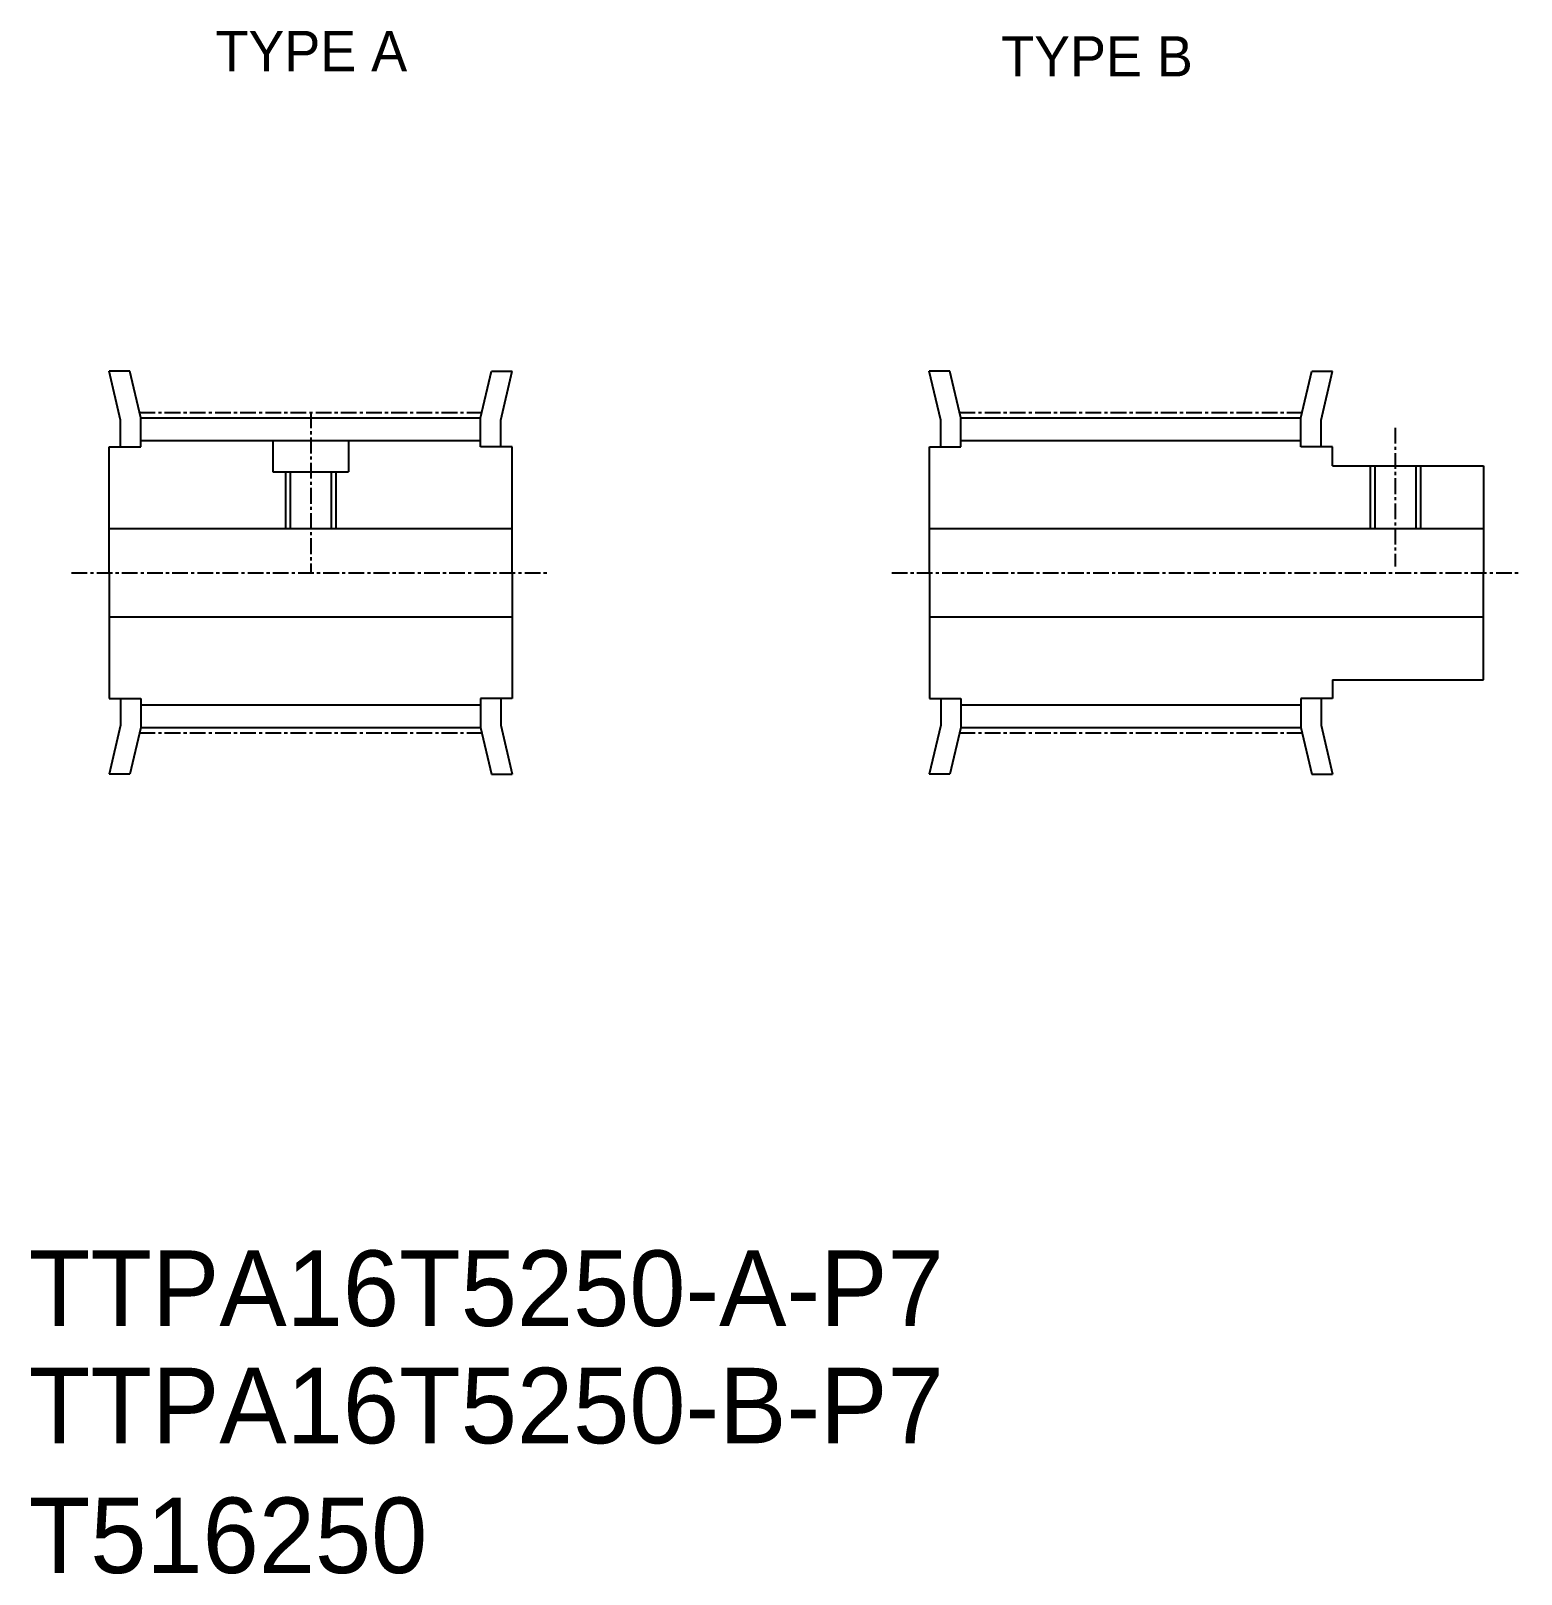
# Model space of a CAD drawing. Extents: x -286 to -167, y -61 to 62.
import ezdxf

# ---------------------------------------------------------------- set-up
doc = ezdxf.new("R2010")
doc.units = 0
doc.linetypes.add('CENTER', pattern=[2, 1.25, -0.25, 0.25, -0.25])
doc.linetypes.add('DASHED', pattern=[19.05, 12.7, -6.35])
doc.layers.get('0').update_dxf_attribs({"linetype": 'CONTINUOUS'})
doc.layers.add('CENTER', color=1, linetype='CENTER')

msp = doc.modelspace()

# ---------------------------------------------------------------- linework, layer by layer
for p, q in [((-278.68, 30.77), (-279.59, 34.66)), ((-277.95, 34.66), (-279.59, 34.66)), ((-277.08, 30.96), (-277.95, 34.66)), ((-250.08, 30.96), (-249.21, 34.66)), ((-249.21, 34.66), (-247.57, 34.66)), ((-248.48, 30.77), (-247.57, 34.66)), ((-213.53, 30.77), (-214.45, 34.66)), ((-212.8, 34.66), (-214.45, 34.66)), ((-211.93, 30.96), (-212.8, 34.66)), ((-184.93, 30.96), (-184.07, 34.66)), ((-184.07, 34.66), (-182.42, 34.66)), ((-183.33, 30.77), (-182.42, 34.66)), ((-278.68, 28.66), (-278.68, 30.77)), ((-277.08, 30.96), (-250.08, 30.96)), ((-277.08, 28.66), (-277.08, 30.96)), ((-250.08, 28.66), (-250.08, 30.96)), ((-248.48, 28.66), (-248.48, 30.77)), ((-213.53, 28.66), (-213.53, 30.77)), ((-211.93, 30.96), (-184.93, 30.96)), ((-211.93, 28.66), (-211.93, 30.96)), ((-184.93, 28.66), (-184.93, 30.96)), ((-183.33, 28.66), (-183.33, 30.77)), ((-279.58, 18.66), (-279.58, 28.66)), ((-279.58, 28.66), (-277.08, 28.66)), ((-277.08, 29.16), (-250.08, 29.16)), ((-247.58, 28.66), (-250.08, 28.66)), ((-247.58, 18.66), (-247.58, 28.66)), ((-214.43, 18.66), (-214.43, 28.66)), ((-214.43, 28.66), (-211.93, 28.66)), ((-211.93, 29.16), (-184.93, 29.16)), ((-182.43, 28.66), (-184.93, 28.66)), ((-182.43, 27.16), (-182.43, 28.66)), ((-182.43, 27.16), (-170.43, 27.16)), ((-170.43, 27.16), (-170.43, 18.66)), ((-279.58, 22.16), (-247.58, 22.16)), ((-214.43, 22.16), (-170.43, 22.16)), ((-279.58, 18.66), (-279.58, 8.66)), ((-247.58, 18.66), (-247.58, 8.66)), ((-214.43, 18.66), (-214.43, 8.66)), ((-170.43, 10.16), (-170.43, 18.66)), ((-279.58, 15.16), (-247.58, 15.16)), ((-214.43, 15.16), (-170.43, 15.16)), ((-182.43, 10.16), (-182.43, 8.66)), ((-182.43, 10.16), (-170.43, 10.16)), ((-279.58, 8.66), (-277.08, 8.66)), ((-278.68, 8.66), (-278.68, 6.54)), ((-277.08, 8.66), (-277.08, 6.36)), ((-247.58, 8.66), (-250.08, 8.66)), ((-250.08, 8.66), (-250.08, 6.36)), ((-248.48, 8.66), (-248.48, 6.54)), ((-214.43, 8.66), (-211.93, 8.66)), ((-213.53, 8.66), (-213.53, 6.54)), ((-211.93, 8.66), (-211.93, 6.36)), ((-182.43, 8.66), (-184.93, 8.66)), ((-184.93, 8.66), (-184.93, 6.36)), ((-183.33, 8.66), (-183.33, 6.54)), ((-277.08, 8.16), (-250.08, 8.16)), ((-211.93, 8.16), (-184.93, 8.16)), ((-278.68, 6.54), (-279.59, 2.66)), ((-277.08, 6.36), (-277.95, 2.66)), ((-277.08, 6.36), (-250.08, 6.36)), ((-250.08, 6.36), (-249.21, 2.66)), ((-248.48, 6.54), (-247.57, 2.66)), ((-213.53, 6.54), (-214.45, 2.66)), ((-211.93, 6.36), (-212.8, 2.66)), ((-211.93, 6.36), (-184.93, 6.36)), ((-184.93, 6.36), (-184.07, 2.66)), ((-183.33, 6.54), (-182.42, 2.66)), ((-277.95, 2.66), (-279.59, 2.66)), ((-249.21, 2.66), (-247.57, 2.66)), ((-212.8, 2.66), (-214.45, 2.66)), ((-184.07, 2.66), (-182.42, 2.66))]:
    msp.add_line(p, q)
at = {"color": 3, "linetype": 'DASHED'}
for p, q in [((-266.58, 29.16), (-266.58, 26.66)), ((-260.58, 29.16), (-260.58, 26.66)), ((-179.43, 27.16), (-179.43, 22.16)), ((-179.06, 27.16), (-179.06, 22.16)), ((-175.81, 27.16), (-175.81, 22.16)), ((-175.43, 27.16), (-175.43, 22.16)), ((-266.58, 26.66), (-260.58, 26.66)), ((-265.58, 26.66), (-265.58, 22.16)), ((-265.2, 26.66), (-265.2, 22.16)), ((-261.96, 26.66), (-261.96, 22.16)), ((-261.58, 26.66), (-261.58, 22.16))]:
    msp.add_line(p, q, dxfattribs=at)
at = {"layer": 'CENTER'}
for p, q in [((-277.18, 31.39), (-249.98, 31.39)), ((-263.58, 31.39), (-263.58, 18.66)), ((-212.04, 31.39), (-184.83, 31.39)), ((-177.43, 30.16), (-177.43, 19.16)), ((-282.58, 18.66), (-244.58, 18.66)), ((-217.43, 18.66), (-167.43, 18.66)), ((-277.18, 5.93), (-249.98, 5.93)), ((-212.04, 5.93), (-184.83, 5.93))]:
    msp.add_line(p, q, dxfattribs=at)

# ---------------------------------------------------------------- texts
for s, p in [('TYPE A', (-271.14, 58.5)), ('TYPE B', (-208.73, 58.08))]:
    msp.add_text(s, height=3.2).set_placement(p)
at = {"color": 7, "linetype": 'CONTINUOUS'}
for s, p in [('TTPA16T5250-A-P7', (-285.99, -41.18)), ('TTPA16T5250-B-P7', (-285.99, -50.5)), ('T516250', (-285.99, -60.81))]:
    msp.add_text(s, height=6, dxfattribs=at).set_placement(p)

doc.saveas('drawing.dxf')
